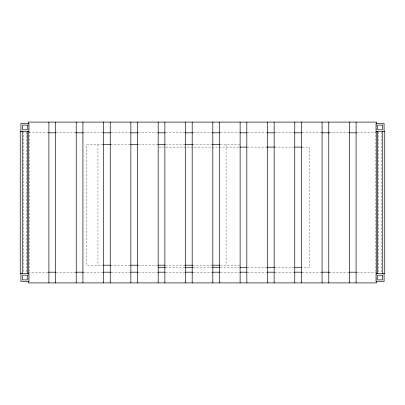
<?xml version="1.0" encoding="UTF-8"?>
<svg xmlns="http://www.w3.org/2000/svg" width="405" height="405" viewBox="0 0 405 405"><rect width="100%" height="100%" fill="white"/><g stroke="black" fill="none" stroke-linecap="round" stroke-linejoin="round"><path stroke-width="0.3" stroke-dasharray="2.02 1.52" d="M28.922 132.815L47.891 132.815M56.113 132.815L75.715 132.815M83.303 132.815L102.905 132.815M111.127 132.815L130.096 132.815M138.318 132.815L157.287 132.815M165.508 132.815L184.477 132.815M193.332 132.815L211.668 132.815M220.523 132.815L239.492 132.815M247.713 132.815L266.682 132.815M274.904 132.815L293.873 132.815M302.095 132.815L321.697 132.815M329.285 132.815L348.887 132.815M357.109 132.815L376.711 132.815M103.012 144.59L86.569 144.59L86.569 265.199L103.012 265.199M110.56 144.59L130.132 144.59M138.323 144.59L157.277 144.59M165.437 144.59L185.055 144.59M192.633 144.59L211.572 144.59M220.3 144.59L239.846 144.59M158.963 147.096L239.244 147.096M247.465 147.096L267.062 147.096M274.646 147.096L294.243 147.096M302.459 147.096L309.415 147.096L309.415 267.7L302.459 267.7M110.56 265.199L130.132 265.199M138.323 265.199L157.277 265.199M165.437 265.199L185.055 265.199M192.633 265.199L212.205 265.199M220.3 265.199L239.846 265.199M165.286 267.7L184.882 267.7M193.099 267.7L212.063 267.7M220.279 267.7L239.244 267.7M247.465 267.7L267.062 267.7M274.646 267.7L294.243 267.7M28.289 272.185L47.891 272.185M56.113 272.185L75.715 272.185M83.303 272.185L102.905 272.185M111.127 272.185L130.096 272.185M138.318 272.185L157.287 272.185M165.508 272.185L184.477 272.185M193.332 272.185L211.668 272.185M220.523 272.185L239.492 272.185M247.713 272.185L266.682 272.185M274.904 272.185L293.873 272.185M302.095 272.185L321.697 272.185M329.285 272.185L348.887 272.185M357.109 272.185L376.078 272.185M381.399 131.929L381.399 273.522M378.721 131.929L378.721 272.894M376.711 124.618L376.711 130.926M376.711 274.074L376.711 280.382M375.369 131.478L375.369 272.894M226.091 144.59L226.091 265.199M97.964 144.59L97.964 265.199M29.631 131.478L29.631 272.894M28.289 124.618L28.289 130.926M28.289 274.074L28.289 280.382M26.279 131.929L26.279 272.894M23.601 131.478L23.601 272.894"/><path stroke-width="0.61" d="M48.524 132.815L55.48 132.815M75.715 132.815L83.303 132.815M103.538 132.815L110.494 132.815M130.729 132.815L137.685 132.815M157.92 132.815L164.875 132.815M185.11 132.815L192.699 132.815M212.301 132.815L219.89 132.815M240.124 132.815L247.08 132.815M267.315 132.815L274.271 132.815M294.506 132.815L301.462 132.815M321.697 132.815L329.285 132.815M349.52 132.815L356.476 132.815M103.614 144.59L110.575 144.59M130.754 144.59L137.705 144.59M157.869 144.59L164.855 144.59M184.984 144.59L192.633 144.59M212.205 144.59L219.778 144.59M239.876 147.096L246.832 147.096M267.062 147.096L274.646 147.096M294.875 147.096L301.826 147.096M103.614 265.199L110.575 265.199M130.754 265.199L137.705 265.199M157.869 265.199L164.805 265.199M184.984 265.199L192.552 265.199M212.731 265.199L219.667 265.199M158.33 267.7L165.286 267.7M185.515 267.7L192.466 267.7M212.696 267.7L219.652 267.7M239.876 267.7L246.832 267.7M267.062 267.7L274.646 267.7M294.875 267.7L301.826 267.7M48.524 272.185L55.48 272.185M75.715 272.185L83.303 272.185M103.538 272.185L110.494 272.185M130.729 272.185L137.685 272.185M157.92 272.185L164.875 272.185M185.11 272.185L192.699 272.185M212.301 272.185L219.89 272.185M240.124 272.185L247.08 272.185M267.315 272.185L274.271 272.185M294.506 272.185L301.462 272.185M321.697 272.185L329.285 272.185M349.52 272.185L356.476 272.185M384.082 131.478L384.082 123.434L376.037 123.434L376.037 131.478L384.75 131.478L384.75 273.522L376.037 273.522L376.037 281.566L384.082 281.566L384.082 273.522M382.74 131.478L382.74 273.522M377.379 131.478L377.379 273.522M376.711 123.986L376.711 122.097L28.289 122.097L28.289 123.986M376.711 131.554L376.711 273.446M376.711 281.014L376.711 282.903L28.289 282.903L28.289 281.014M356.091 122.097L356.091 282.903M349.393 122.097L349.393 282.903M328.774 122.097L328.774 282.903M322.076 122.097L322.076 282.903M301.462 122.097L301.462 282.903M294.759 122.097L294.759 282.903M274.144 122.097L274.144 282.903M267.442 122.097L267.442 282.903M246.827 122.097L246.827 282.903M240.124 122.097L240.124 282.903M219.51 122.097L219.51 282.903M212.807 122.097L212.807 282.903M192.193 122.097L192.193 282.903M185.49 122.097L185.49 282.903M164.875 122.097L164.875 282.903M158.173 122.097L158.173 282.903M137.558 122.097L137.558 282.903M130.856 122.097L130.856 282.903M110.241 122.097L110.241 282.903M103.538 122.097L103.538 282.903M82.924 122.097L82.924 282.903M76.226 122.097L76.226 282.903M55.606 122.097L55.606 282.903M48.909 122.097L48.909 282.903M28.289 131.554L28.289 273.446M27.621 131.478L27.621 273.522M22.26 131.478L22.26 273.522M20.918 131.478L20.918 123.434L28.963 123.434L28.963 131.478L20.25 131.478L20.25 273.522L28.963 273.522L28.963 281.566L20.918 281.566L20.918 273.522M27.287 125.11L22.594 125.11L22.594 129.802L27.287 129.802L27.287 125.11M382.406 125.11L377.713 125.11L377.713 129.802L382.406 129.802L382.406 125.11M27.287 275.197L22.594 275.197L22.594 279.89L27.287 279.89L27.287 275.197M382.406 275.197L377.713 275.197L377.713 279.89L382.406 279.89L382.406 275.197"/></g></svg>
